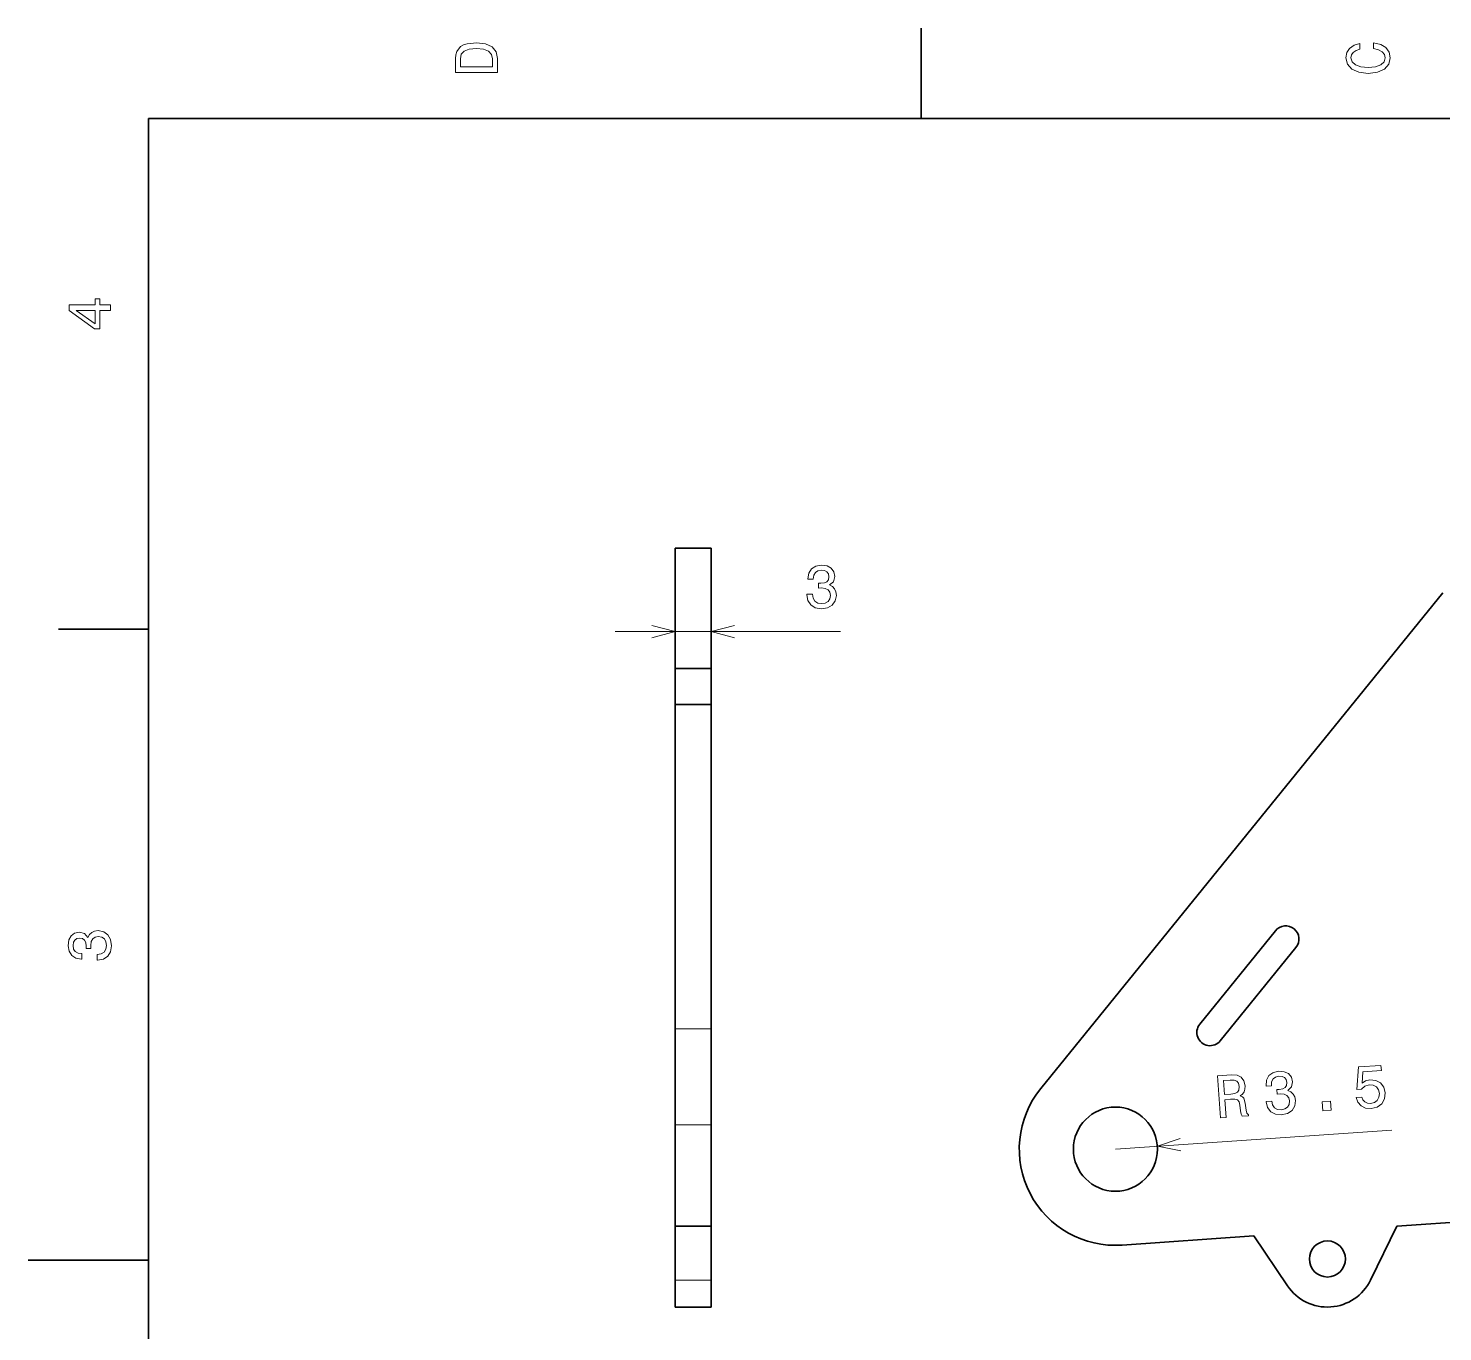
# Model space of a CAD drawing. Extents: x 0 to 297, y 0 to 210.
# Drawn here: x 0 to 117.7, y 99.1 to 207.5 of the extents above; entities that cross this region are included whole.
import ezdxf

# ---------------------------------------------------------------- set-up
doc = ezdxf.new("R2010")
doc.units = 0

msp = doc.modelspace()

# ---------------------------------------------------------------- linework, layer by layer
at = {"color": 7, "lineweight": 35, "ltscale": 0.1875}
for p, q in [((74.300003, 200), (74.300003, 207.5)), ((10, 157.5), (2.5, 157.5))]:
    msp.add_line(p, q, dxfattribs=at)
at = {"color": 7, "lineweight": 35}
for p, q in [((287, 200), (10, 200)), ((10, 200), (10, 10)), ((117.688438, 160.539093), (84.242081, 119.279655)), ((53.824848, 124.241898), (53.824848, 151.241898)), ((56.824848, 124.241898), (56.824848, 151.241898)), ((113.880951, 107.838364), (236.00708, 116.260857))]:
    msp.add_line(p, q, dxfattribs=at)
at = {"color": 7, "lineweight": 35, "ltscale": 0.25}
for p, q in [((53.824848, 164.241898), (53.824848, 154.241898)), ((56.824848, 164.241898), (56.824848, 154.241898)), ((97.473663, 124.644867), (103.770859, 132.413101)), ((99.182663, 123.259491), (105.479858, 131.02771)), ((10, 105), (0, 105))]:
    msp.add_line(p, q, dxfattribs=at)
at = {"color": 7, "lineweight": 35, "ltscale": 0.075}
for p, q in [((56.824848, 164.241898), (53.824848, 164.241898)), ((56.824848, 154.241898), (53.824848, 154.241898)), ((53.824848, 154.241898), (53.824848, 151.241898)), ((56.824848, 154.241898), (56.824848, 151.241898)), ((56.824848, 151.241898), (53.824848, 151.241898)), ((56.824848, 107.838364), (53.824848, 107.838364)), ((56.824848, 101.103416), (53.824848, 101.103416))]:
    msp.add_line(p, q, dxfattribs=at)
at = {"color": 7, "lineweight": 13, "ltscale": 0.468845}
msp.add_line((48.824848, 157.306931), (67.578636, 157.306931), dxfattribs=at)
at = {"color": 7, "lineweight": 13, "ltscale": 0.075}
for p, q in [((56.824848, 124.241898), (53.824848, 124.241898)), ((56.824848, 116.260857), (53.824848, 116.260857)), ((56.824848, 103.346497), (53.824848, 103.346497))]:
    msp.add_line(p, q, dxfattribs=at)
at = {"color": 7, "lineweight": 35, "ltscale": 0.199526}
for p, q in [((53.824848, 124.241898), (53.824848, 116.260857)), ((56.824848, 124.241898), (56.824848, 116.260857))]:
    msp.add_line(p, q, dxfattribs=at)
at = {"color": 7, "lineweight": 35, "ltscale": 0.210562}
for p, q in [((53.824848, 107.838364), (53.824848, 116.260857)), ((56.824848, 107.838364), (56.824848, 116.260857))]:
    msp.add_line(p, q, dxfattribs=at)
at = {"color": 7, "lineweight": 13}
msp.add_line((90.456665, 114.241898), (113.445816, 115.832214), dxfattribs=at)
at = {"color": 7, "lineweight": 35, "ltscale": 0.112297}
for p, q in [((53.824848, 103.346497), (53.824848, 107.838364)), ((56.824848, 103.346497), (56.824848, 107.838364))]:
    msp.add_line(p, q, dxfattribs=at)
at = {"color": 7, "lineweight": 35, "ltscale": 0.125}
for p, q in [((111.684799, 103.346497), (113.880951, 107.838364)), ((101.981018, 107.017677), (104.77301, 102.869812))]:
    msp.add_line(p, q, dxfattribs=at)
at = {"color": 7, "lineweight": 35, "ltscale": 0.275}
msp.add_line((91.00708, 106.260857), (101.981018, 107.017677), dxfattribs=at)
at = {"color": 7, "lineweight": 35, "ltscale": 0.056077}
for p, q in [((53.824848, 103.346497), (53.824848, 101.103416)), ((56.824848, 103.346497), (56.824848, 101.103416))]:
    msp.add_line(p, q, dxfattribs=at)
at = {"color": 7, "lineweight": 13}
for points in [[(35.533215, 204.994965), (35.533215, 203.829971), (39.033215, 203.829971), (39.033215, 204.994965), (38.922264, 205.544678), (38.584366, 205.953171), (38.034657, 206.205338), (37.283215, 206.296112), (36.516644, 206.215424), (36.21405, 206.114563), (35.971977, 205.973343), (35.644165, 205.56485), (35.563473, 205.297562)], [(111.93206, 205.817017), (112.35569, 205.716141), (112.658287, 205.549713), (112.844887, 205.317734), (112.905403, 205.045395), (112.814629, 204.71759), (112.54229, 204.460388), (112.098488, 204.28891), (111.483215, 204.233429), (110.872986, 204.28891), (110.424141, 204.455338), (110.151802, 204.71254), (110.055984, 205.045395), (110.106415, 205.287476), (110.247627, 205.494247), (110.474571, 205.655624), (110.787247, 205.766571), (110.787247, 206.245682), (110.308144, 206.094391), (109.94503, 205.832138), (109.718086, 205.474075), (109.637398, 205.045395), (109.763474, 204.510818), (110.116501, 204.10231), (110.696472, 203.840057), (111.483215, 203.749283), (112.269958, 203.840057), (112.84993, 204.10231), (113.208, 204.510818), (113.329041, 205.045395), (113.233215, 205.51442), (112.965927, 205.892654), (112.527161, 206.159943), (111.93206, 206.301163)], [(35.951801, 204.959656), (36.027451, 205.342941), (36.259438, 205.605194), (36.672985, 205.761536), (37.283215, 205.811966), (37.873272, 205.756485), (38.286816, 205.600143), (38.533936, 205.332855), (38.614628, 204.959656), (38.614628, 204.298996), (35.951801, 204.298996)], [(6.833213, 184.02739), (6.833213, 184.481277), (5.965778, 184.481277), (5.965778, 184.98056), (5.56232, 184.98056), (5.56232, 184.481277), (3.408862, 184.481277), (3.408862, 184.022339), (5.521974, 182.489197), (5.965778, 182.489197), (5.965778, 184.02739)], [(5.56232, 182.912827), (3.993876, 184.02739), (5.56232, 184.02739)], [(64.789734, 160.406357), (64.789734, 160.371048), (64.870422, 159.886902), (65.107452, 159.523788), (65.480652, 159.291809), (65.974892, 159.20607), (66.49939, 159.291809), (66.892761, 159.513702), (67.14492, 159.86673), (67.235695, 160.320618), (67.195351, 160.618179), (67.084404, 160.860245), (66.902847, 161.046844), (66.660767, 161.183014), (66.988579, 161.455353), (67.104576, 161.889069), (67.028923, 162.28244), (66.812065, 162.579987), (66.459038, 162.766586), (65.974892, 162.832153), (65.521004, 162.751465), (65.173019, 162.529556), (64.946075, 162.176529), (64.870422, 161.707504), (64.870422, 161.672211), (65.319275, 161.672211), (65.359619, 161.99498), (65.490738, 162.226959), (65.70256, 162.368179), (66.000107, 162.41861), (66.262352, 162.378265), (66.453995, 162.272354), (66.569992, 162.100876), (66.615379, 161.868896), (66.569992, 161.62178), (66.448952, 161.455353), (66.237137, 161.354477), (65.949677, 161.324219), (65.752991, 161.329269), (65.752991, 160.930847), (66.000107, 160.940933), (66.317833, 160.895554), (66.554863, 160.774506), (66.696075, 160.57782), (66.746506, 160.320618), (66.691032, 160.028122), (66.544777, 159.811249), (66.31279, 159.675095), (66.00515, 159.6297), (65.687424, 159.68013), (65.455437, 159.831436), (65.309189, 160.073502), (65.253708, 160.406357)], [(5.73379, 129.979111), (5.769093, 129.979111), (6.253242, 130.059799), (6.616354, 130.296829), (6.848343, 130.670029), (6.934078, 131.164276), (6.848343, 131.688766), (6.626441, 132.082138), (6.273415, 132.334305), (5.819525, 132.425079), (5.521974, 132.384735), (5.279899, 132.273788), (5.0933, 132.092224), (4.957133, 131.850143), (4.684798, 132.177963), (4.251081, 132.293961), (3.857709, 132.218307), (3.560158, 132.00145), (3.373559, 131.648422), (3.307997, 131.164276), (3.388689, 130.710388), (3.610591, 130.362396), (3.963617, 130.135452), (4.432637, 130.059799), (4.46794, 130.059799), (4.46794, 130.508652), (4.145173, 130.548996), (3.913184, 130.680115), (3.771974, 130.891937), (3.721542, 131.189484), (3.761888, 131.451736), (3.867795, 131.643372), (4.039265, 131.759369), (4.271254, 131.804764), (4.518372, 131.759369), (4.684798, 131.638336), (4.785663, 131.426514), (4.815922, 131.139053), (4.810879, 130.942368), (5.209294, 130.942368), (5.199208, 131.189484), (5.244596, 131.507217), (5.365634, 131.744247), (5.56232, 131.885452), (5.819525, 131.935883), (6.112032, 131.880417), (6.328891, 131.734161), (6.465058, 131.502167), (6.510447, 131.194534), (6.460014, 130.876801), (6.308718, 130.644821), (6.066643, 130.498566), (5.73379, 130.443085)], [(99.190826, 116.850883), (99.658722, 116.883255), (99.556747, 118.357391), (100.034714, 118.390457), (100.387939, 118.399727), (100.614182, 118.344604), (100.746414, 118.186928), (100.817261, 117.89357), (100.873749, 117.442497), (100.924469, 117.147743), (100.997025, 116.97583), (101.525299, 117.012375), (101.518692, 117.107971), (101.393219, 117.240837), (101.334869, 117.499672), (101.260681, 118.06073), (101.146255, 118.472404), (101.021484, 118.595215), (100.833755, 118.678276), (101.026306, 118.817978), (101.154999, 119.003815), (101.23024, 119.231453), (101.241989, 119.500198), (101.142303, 119.917938), (100.919128, 120.220985), (100.573853, 120.389206), (100.116516, 120.423279), (98.94928, 120.342537)], [(102.995438, 118.216125), (102.997879, 118.180908), (103.111786, 117.703476), (103.373306, 117.35759), (103.761627, 117.151909), (104.260605, 117.100487), (104.777939, 117.222214), (105.15506, 117.470734), (105.382248, 117.840317), (105.441483, 118.299393), (105.380707, 118.593452), (105.253311, 118.827293), (105.059311, 119.000916), (104.808411, 119.120056), (105.116653, 119.41436), (105.202438, 119.855049), (105.099823, 120.242264), (104.862946, 120.524139), (104.497879, 120.685928), (104.010361, 120.717926), (103.563126, 120.606102), (103.231277, 120.36071), (103.029236, 119.992867), (102.986145, 119.519745), (102.988586, 119.484528), (103.436356, 119.515503), (103.45433, 119.840286), (103.569138, 120.080765), (103.770691, 120.236259), (104.064056, 120.307106), (104.328461, 120.284958), (104.526962, 120.19252), (104.65451, 120.029465), (104.715805, 119.801163), (104.687576, 119.551506), (104.578308, 119.377121), (104.373962, 119.261879), (104.089279, 119.211853), (103.8927, 119.203308), (103.920197, 118.805847), (104.166031, 118.832962), (104.48613, 118.809608), (104.730957, 118.705215), (104.885406, 118.518745), (104.953461, 118.26564), (104.918304, 117.970001), (104.787369, 117.743561), (104.565323, 117.591705), (104.261551, 117.525192), (103.941116, 117.553589), (103.699234, 117.688507), (103.536621, 117.919914), (103.458313, 118.248146)], [(110.482666, 118.547028), (110.621887, 118.14212), (110.890701, 117.837181), (111.266861, 117.660995), (111.734955, 117.617538), (112.236847, 117.743256), (112.617249, 118.017281), (112.84166, 118.427124), (112.902451, 118.936852), (112.784561, 119.398834), (112.517654, 119.749405), (112.123947, 119.95977), (111.630005, 120.011543), (111.256851, 119.925064), (110.976517, 119.738846), (111.052307, 120.68943), (112.581802, 120.795235), (112.553253, 121.207794), (110.686676, 121.078667), (110.53804, 119.208038), (110.940536, 119.235886), (111.215988, 119.492538), (111.582382, 119.603821), (111.908203, 119.570755), (112.165878, 119.426811), (112.338898, 119.191071), (112.416168, 118.87793), (112.382751, 118.557144), (112.2388, 118.299469), (112.003067, 118.12645), (111.689926, 118.049179), (111.420837, 118.065956), (111.206558, 118.167404), (111.043091, 118.338089), (110.950562, 118.579391)], [(100.015289, 119.98658), (100.32428, 119.977623), (100.547241, 119.896996), (100.695267, 119.730301), (100.759689, 119.456718), (100.729553, 119.16143), (100.605896, 118.975937), (100.380722, 118.86937), (100.065506, 118.822281), (99.527161, 118.785049), (99.446762, 119.94725)], [(107.719131, 117.440842), (108.413437, 117.488876), (108.361588, 118.238525), (107.667282, 118.190491)]]:
    msp.add_lwpolyline(points, close=True, dxfattribs=at)
for points in [[(51.892998, 156.789291), (53.824848, 157.306931), (51.892998, 157.82457)], [(58.756699, 157.82457), (56.824848, 157.306931), (58.756699, 156.789291)], [(95.839844, 115.133163), (93.948318, 114.483444), (95.911285, 114.100357)]]:
    msp.add_lwpolyline(points, dxfattribs=at)
at = {"color": 7, "lineweight": 35}
for centre, radius in [((90.456665, 114.241898), 3.5), ((108.091309, 105.103416), 1.5)]:
    msp.add_circle(centre, radius, dxfattribs=at)
for centre, radius, start, end in [((104.625351, 131.720398), 1.1, 320.970557, 140.970556), ((98.328156, 123.952179), 1.1, 140.970556, 320.970557), ((90.456665, 114.241898), 8, 140.970556, 273.945183), ((108.091309, 105.103416), 4, 213.945188, 333.945186)]:
    msp.add_arc(centre, radius, start, end, dxfattribs=at)

doc.saveas('drawing.dxf')
